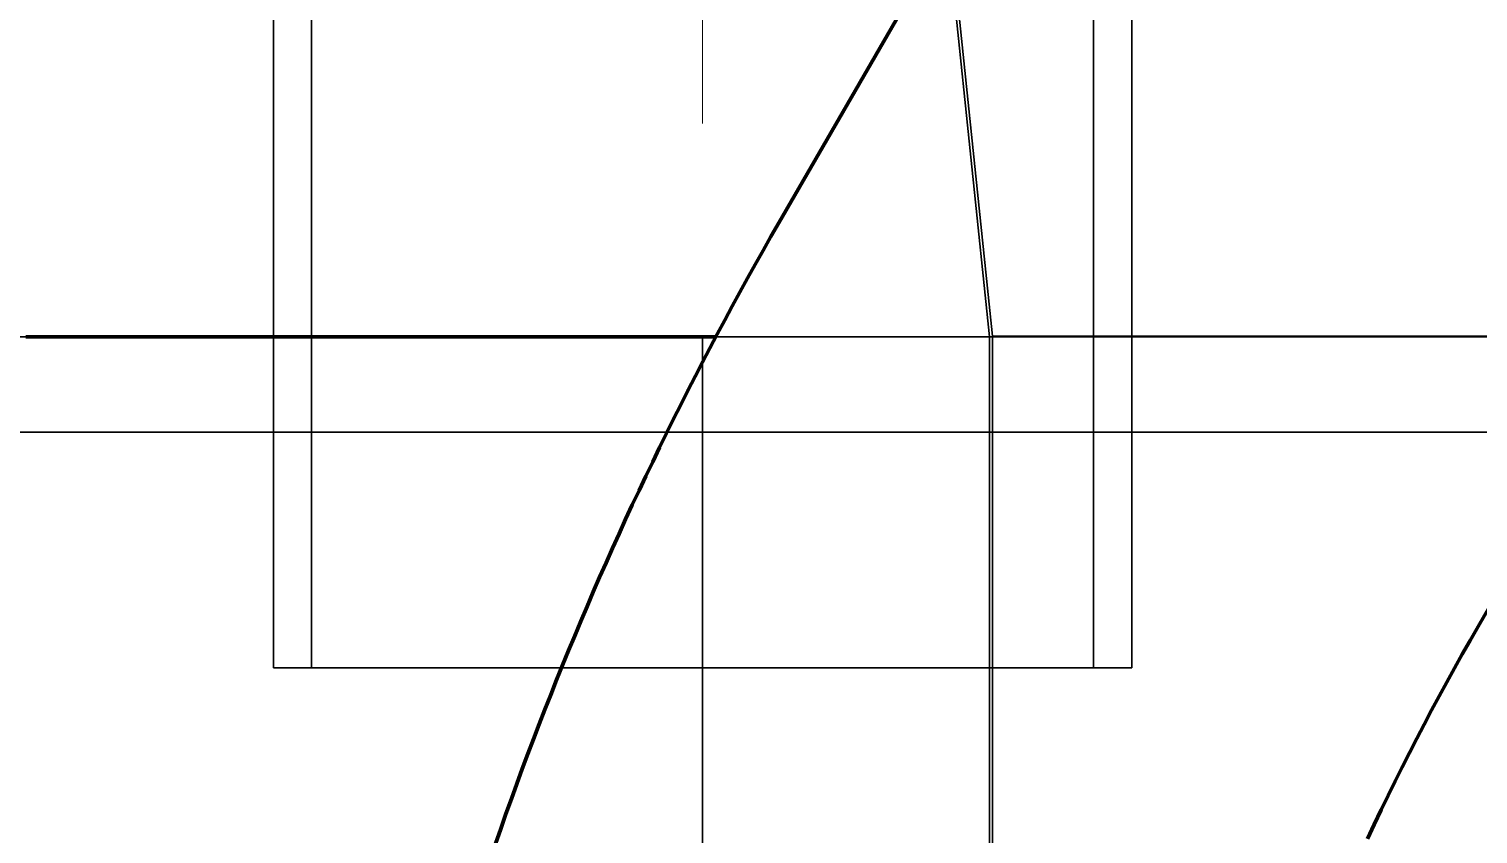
# Model space of a CAD drawing. Header units: millimetres. Extents: x 0 to 2382, y 0 to 420.
# Drawn here: x 292.793 to 297.352, y 330.174 to 332.707 of the extents above; entities that cross this region are included whole.
import ezdxf

# ---------------------------------------------------------------- set-up
doc = ezdxf.new("R2010")
doc.units = ezdxf.units.MM
doc.linetypes.add('IRAM-E-TRAZOS', pattern=[5, 4, -1])
doc.linetypes.add('IRAM-F-TRAZO-PUNTO', pattern=[20, 15, -2, 1, -2])
for name, color, linetype, lineweight in [('01-VISIBLE', 7, 'CONTINUOUS', 70), ('02-OCULTA', 4, 'IRAM-E-TRAZOS', 35), ('03-EJE', 1, 'IRAM-F-TRAZO-PUNTO', 18), ('08-FINA', 5, 'CONTINUOUS', 18)]:
    doc.layers.add(name, color=color, linetype=linetype, lineweight=lineweight)

msp = doc.modelspace()

# ---------------------------------------------------------------- linework, layer by layer
at = {"layer": '01-VISIBLE'}
for p, q in [((295.1524, 332.0971), (297.8126, 336.7047)), ((297.3521, 330.8271), (300.0124, 335.4347))]:
    msp.add_line(p, q, dxfattribs=at)
for points in [[(294.2609, 330.1438), (294.2773, 330.191), (294.2939, 330.2382), (294.3108, 330.2853), (294.3279, 330.3323), (294.3452, 330.3792), (294.3626, 330.4261), (294.3803, 330.4728), (294.3982, 330.5195), (294.4163, 330.5661), (294.4347, 330.6127), (294.4532, 330.6591), (294.4719, 330.7055), (294.4908, 330.7518), (294.51, 330.798), (294.5293, 330.8441), (294.5489, 330.8901), (294.5686, 330.9361), (294.5886, 330.9819), (294.6087, 331.0277), (294.6291, 331.0734), (294.6496, 331.119), (294.6704, 331.1644), (294.6914, 331.2098), (294.7125, 331.2552), (294.7339, 331.3004), (294.7555, 331.3455), (294.7773, 331.3905), (294.7992, 331.4354), (294.8214, 331.4803), (294.8438, 331.525), (294.8663, 331.5696), (294.8891, 331.6141), (294.912, 331.6586), (294.9352, 331.7029), (294.9586, 331.7471), (294.9821, 331.7912), (295.0058, 331.8352), (295.0298, 331.8791), (295.0539, 331.9229), (295.0782, 331.9666), (295.1028, 332.0102), (295.1275, 332.0537), (295.1524, 332.0971)], [(292.7836, 331.7382), (292.8341, 331.7382), (292.8846, 331.7382), (292.935, 331.7382), (292.9855, 331.7382), (293.036, 331.7382), (293.0865, 331.7382), (293.1369, 331.7382), (293.1874, 331.7382), (293.2379, 331.7382), (293.2883, 331.7382), (293.3388, 331.7382), (293.3893, 331.7382), (293.4397, 331.7382), (293.4902, 331.7382), (293.5407, 331.7382), (293.5912, 331.7382), (293.6416, 331.7382), (293.6921, 331.7382), (293.7426, 331.7382), (293.793, 331.7382), (293.8435, 331.7382), (293.894, 331.7382), (293.9444, 331.7382), (293.9949, 331.7382), (294.0454, 331.7382), (294.0959, 331.7382), (294.1463, 331.7382), (294.1968, 331.7382), (294.2473, 331.7382), (294.2977, 331.7382), (294.3482, 331.7382), (294.3987, 331.7382), (294.4491, 331.7382), (294.4996, 331.7382), (294.5501, 331.7382), (294.6006, 331.7382), (294.651, 331.7382), (294.7015, 331.7382), (294.752, 331.7382), (294.8024, 331.7382), (294.8529, 331.7382), (294.9034, 331.7382), (294.9538, 331.7382)], [(297.004, 330.1591), (297.0254, 330.2045), (297.047, 330.2499), (297.069, 330.295), (297.0912, 330.3401), (297.1136, 330.3851), (297.1363, 330.4299), (297.1593, 330.4745), (297.1825, 330.5191), (297.2059, 330.5635), (297.2297, 330.6078), (297.2536, 330.6519), (297.2779, 330.6959), (297.3024, 330.7398), (297.3271, 330.7835), (297.3521, 330.8271)]]:
    msp.add_lwpolyline(points, dxfattribs=at)
at = {"layer": '02-OCULTA'}
for p, q in [((297.8126, 336.7047), (295.1524, 332.0971)), ((293.5625, 330.6969), (293.5625, 334.1969)), ((293.6825, 330.6969), (293.6825, 334.1969)), ((296.1425, 330.6969), (296.1425, 334.1969)), ((296.2625, 330.6969), (296.2625, 334.1969)), ((295.6989, 332.9504), (295.825, 331.7403)), ((295.815, 331.7382), (295.69, 332.9382)), ((294.9125, 331.7382), (294.9125, 327.461)), ((298.413, 331.7382), (295.815, 331.7382)), ((295.815, 329.7382), (295.815, 331.7382)), ((295.825, 331.7403), (295.825, 329.7382)), ((295.825, 331.7403), (298.423, 331.7403))]:
    msp.add_line(p, q, dxfattribs=at)
for points in [[(295.1524, 332.0971), (295.1275, 332.0537), (295.1028, 332.0102), (295.0782, 331.9666), (295.0539, 331.9229), (295.0298, 331.8791), (295.0058, 331.8352), (294.9821, 331.7912), (294.9586, 331.7471), (294.9352, 331.7029), (294.912, 331.6586), (294.8891, 331.6141), (294.8663, 331.5696), (294.8438, 331.525), (294.8214, 331.4803), (294.7992, 331.4354), (294.7773, 331.3905), (294.7555, 331.3455), (294.7339, 331.3004), (294.7125, 331.2552), (294.6914, 331.2098), (294.6704, 331.1644), (294.6496, 331.119), (294.6291, 331.0734), (294.6087, 331.0277), (294.5886, 330.9819), (294.5686, 330.9361), (294.5489, 330.8901), (294.5293, 330.8441), (294.51, 330.798), (294.4908, 330.7518), (294.4719, 330.7055), (294.4532, 330.6591), (294.4347, 330.6127), (294.4163, 330.5661), (294.3982, 330.5195), (294.3803, 330.4728), (294.3626, 330.4261), (294.3452, 330.3792), (294.3279, 330.3323), (294.3108, 330.2853), (294.2939, 330.2382), (294.2773, 330.191), (294.2609, 330.1438)], [(294.9125, 331.7382), (294.8624, 331.7382), (294.8122, 331.7382), (294.7621, 331.7382), (294.7119, 331.7382), (294.6618, 331.7382), (294.6116, 331.7382), (294.5615, 331.7382), (294.5113, 331.7382), (294.4612, 331.7382), (294.411, 331.7382), (294.3609, 331.7382), (294.3107, 331.7382), (294.2606, 331.7382), (294.2104, 331.7382), (294.1603, 331.7382), (294.1101, 331.7382), (294.06, 331.7382), (294.0098, 331.7382), (293.9597, 331.7382), (293.9095, 331.7382), (293.8594, 331.7382), (293.8092, 331.7382), (293.7591, 331.7382), (293.7089, 331.7382), (293.6588, 331.7382), (293.6086, 331.7382), (293.5585, 331.7382), (293.5083, 331.7382), (293.4582, 331.7382), (293.408, 331.7382), (293.3579, 331.7382), (293.3077, 331.7382), (293.2576, 331.7382), (293.2074, 331.7382), (293.1573, 331.7382), (293.1071, 331.7382), (293.057, 331.7382), (293.0068, 331.7382), (292.9567, 331.7382), (292.9065, 331.7382), (292.8564, 331.7382), (292.8062, 331.7382), (292.7561, 331.7382)], [(292.7561, 331.7382), (292.8062, 331.7382), (292.8564, 331.7382), (292.9065, 331.7382), (292.9567, 331.7382), (293.0068, 331.7382), (293.057, 331.7382), (293.1071, 331.7382), (293.1573, 331.7382), (293.2074, 331.7382), (293.2576, 331.7382), (293.3077, 331.7382), (293.3579, 331.7382), (293.408, 331.7382), (293.4582, 331.7382), (293.5083, 331.7382), (293.5585, 331.7382), (293.6086, 331.7382), (293.6588, 331.7382), (293.7089, 331.7382), (293.7591, 331.7382), (293.8092, 331.7382), (293.8594, 331.7382), (293.9095, 331.7382), (293.9597, 331.7382), (294.0098, 331.7382), (294.06, 331.7382), (294.1101, 331.7382), (294.1603, 331.7382), (294.2104, 331.7382), (294.2606, 331.7382), (294.3107, 331.7382), (294.3609, 331.7382), (294.411, 331.7382), (294.4612, 331.7382), (294.5113, 331.7382), (294.5615, 331.7382), (294.6116, 331.7382), (294.6618, 331.7382), (294.7119, 331.7382), (294.7621, 331.7382), (294.8122, 331.7382), (294.8624, 331.7382), (294.9125, 331.7382), (294.9626, 331.7382), (295.0128, 331.7382), (295.0629, 331.7382), (295.1131, 331.7382), (295.1632, 331.7382), (295.2134, 331.7382), (295.2635, 331.7382), (295.3137, 331.7382), (295.3638, 331.7382), (295.414, 331.7382), (295.4641, 331.7382), (295.5143, 331.7382), (295.5644, 331.7382), (295.6146, 331.7382), (295.6647, 331.7382), (295.7149, 331.7382), (295.765, 331.7382), (295.8152, 331.7382), (295.8653, 331.7382), (295.9155, 331.7382), (295.9656, 331.7382), (296.0158, 331.7382), (296.0659, 331.7382), (296.1161, 331.7382), (296.1662, 331.7382), (296.2164, 331.7382), (296.2665, 331.7382), (296.3167, 331.7382), (296.3668, 331.7382), (296.417, 331.7382), (296.4671, 331.7382), (296.5173, 331.7382), (296.5674, 331.7382), (296.6176, 331.7382), (296.6677, 331.7382), (296.7179, 331.7382), (296.768, 331.7382), (296.8182, 331.7382), (296.8683, 331.7382), (296.9185, 331.7382), (296.9686, 331.7382), (297.0188, 331.7382), (297.0689, 331.7382), (297.1191, 331.7382), (297.1692, 331.7382), (297.2194, 331.7382), (297.2695, 331.7382), (297.3197, 331.7382), (297.3698, 331.7382)], [(294.9125, 331.7382), (294.8624, 331.7382), (294.8122, 331.7382), (294.7621, 331.7382), (294.7119, 331.7382), (294.6618, 331.7382), (294.6116, 331.7382), (294.5615, 331.7382), (294.5113, 331.7382), (294.4612, 331.7382), (294.411, 331.7382), (294.3609, 331.7382), (294.3107, 331.7382), (294.2606, 331.7382), (294.2104, 331.7382), (294.1603, 331.7382), (294.1101, 331.7382), (294.06, 331.7382), (294.0098, 331.7382), (293.9597, 331.7382), (293.9095, 331.7382), (293.8594, 331.7382), (293.8092, 331.7382), (293.7591, 331.7382), (293.7089, 331.7382), (293.6588, 331.7382), (293.6086, 331.7382), (293.5585, 331.7382), (293.5083, 331.7382), (293.4582, 331.7382), (293.408, 331.7382), (293.3579, 331.7382), (293.3077, 331.7382), (293.2576, 331.7382), (293.2074, 331.7382), (293.1573, 331.7382), (293.1071, 331.7382), (293.057, 331.7382), (293.0068, 331.7382), (292.9567, 331.7382), (292.9065, 331.7382), (292.8564, 331.7382), (292.8062, 331.7382), (292.7561, 331.7382)], [(292.7561, 331.7382), (292.8062, 331.7382), (292.8564, 331.7382), (292.9065, 331.7382), (292.9567, 331.7382), (293.0068, 331.7382), (293.057, 331.7382), (293.1071, 331.7382), (293.1573, 331.7382), (293.2074, 331.7382), (293.2576, 331.7382), (293.3077, 331.7382), (293.3579, 331.7382), (293.408, 331.7382), (293.4582, 331.7382), (293.5083, 331.7382), (293.5585, 331.7382), (293.6086, 331.7382), (293.6588, 331.7382), (293.7089, 331.7382), (293.7591, 331.7382), (293.8092, 331.7382), (293.8594, 331.7382), (293.9095, 331.7382), (293.9597, 331.7382), (294.0098, 331.7382), (294.06, 331.7382), (294.1101, 331.7382), (294.1603, 331.7382), (294.2104, 331.7382), (294.2606, 331.7382), (294.3107, 331.7382), (294.3609, 331.7382), (294.411, 331.7382), (294.4612, 331.7382), (294.5113, 331.7382), (294.5615, 331.7382), (294.6116, 331.7382), (294.6618, 331.7382), (294.7119, 331.7382), (294.7621, 331.7382), (294.8122, 331.7382), (294.8624, 331.7382), (294.9125, 331.7382), (294.9626, 331.7382), (295.0128, 331.7382), (295.0629, 331.7382), (295.1131, 331.7382), (295.1632, 331.7382), (295.2134, 331.7382), (295.2635, 331.7382), (295.3137, 331.7382), (295.3638, 331.7382), (295.414, 331.7382), (295.4641, 331.7382), (295.5143, 331.7382), (295.5644, 331.7382), (295.6146, 331.7382), (295.6647, 331.7382), (295.7149, 331.7382), (295.765, 331.7382), (295.8152, 331.7382), (295.8653, 331.7382), (295.9155, 331.7382), (295.9656, 331.7382), (296.0158, 331.7382), (296.0659, 331.7382), (296.1161, 331.7382), (296.1662, 331.7382), (296.2164, 331.7382), (296.2665, 331.7382), (296.3167, 331.7382), (296.3668, 331.7382), (296.417, 331.7382), (296.4671, 331.7382), (296.5173, 331.7382), (296.5674, 331.7382), (296.6176, 331.7382), (296.6677, 331.7382), (296.7179, 331.7382), (296.768, 331.7382), (296.8182, 331.7382), (296.8683, 331.7382), (296.9185, 331.7382), (296.9686, 331.7382), (297.0188, 331.7382), (297.0689, 331.7382), (297.1191, 331.7382), (297.1692, 331.7382), (297.2194, 331.7382), (297.2695, 331.7382), (297.3197, 331.7382), (297.3698, 331.7382)], [(294.9125, 331.7382), (294.8624, 331.7382), (294.8122, 331.7382), (294.7621, 331.7382), (294.7119, 331.7382), (294.6618, 331.7382), (294.6117, 331.7382), (294.5615, 331.7382), (294.5114, 331.7382), (294.4612, 331.7382), (294.4111, 331.7382), (294.361, 331.7382), (294.3108, 331.7382), (294.2607, 331.7382), (294.2106, 331.7382), (294.1604, 331.7382), (294.1103, 331.7382), (294.0601, 331.7382), (294.01, 331.7382), (293.9599, 331.7382), (293.9097, 331.7382), (293.8596, 331.7382), (293.8094, 331.7382), (293.7593, 331.7382), (293.7092, 331.7382), (293.659, 331.7382), (293.6089, 331.7382), (293.5587, 331.7382), (293.5086, 331.7382), (293.4585, 331.7382), (293.4083, 331.7382), (293.3582, 331.7382), (293.3081, 331.7382), (293.2579, 331.7382), (293.2078, 331.7382), (293.1576, 331.7382), (293.1075, 331.7382), (293.0574, 331.7382), (293.0072, 331.7382), (292.9571, 331.7382), (292.9069, 331.7382), (292.8568, 331.7382), (292.8067, 331.7382), (292.7565, 331.7382)], [(292.7565, 331.7382), (292.8067, 331.7382), (292.8568, 331.7382), (292.9069, 331.7382), (292.9571, 331.7382), (293.0072, 331.7382), (293.0574, 331.7382), (293.1075, 331.7382), (293.1576, 331.7382), (293.2078, 331.7382), (293.2579, 331.7382), (293.3081, 331.7382), (293.3582, 331.7382), (293.4083, 331.7382), (293.4585, 331.7382), (293.5086, 331.7382), (293.5587, 331.7382), (293.6089, 331.7382), (293.659, 331.7382), (293.7092, 331.7382), (293.7593, 331.7382), (293.8094, 331.7382), (293.8596, 331.7382), (293.9097, 331.7382), (293.9599, 331.7382), (294.01, 331.7382), (294.0601, 331.7382), (294.1103, 331.7382), (294.1604, 331.7382), (294.2106, 331.7382), (294.2607, 331.7382), (294.3108, 331.7382), (294.361, 331.7382), (294.4111, 331.7382), (294.4612, 331.7382), (294.5114, 331.7382), (294.5615, 331.7382), (294.6117, 331.7382), (294.6618, 331.7382), (294.7119, 331.7382), (294.7621, 331.7382), (294.8122, 331.7382), (294.8624, 331.7382), (294.9125, 331.7382), (294.9626, 331.7382), (295.0128, 331.7382), (295.0629, 331.7382), (295.1131, 331.7382), (295.1632, 331.7382), (295.2133, 331.7382), (295.2635, 331.7382), (295.3136, 331.7382), (295.3637, 331.7382), (295.4139, 331.7382), (295.464, 331.7382), (295.5142, 331.7382), (295.5643, 331.7382), (295.6144, 331.7382), (295.6646, 331.7382), (295.7147, 331.7382), (295.7649, 331.7382), (295.815, 331.7382), (295.8651, 331.7382), (295.9153, 331.7382), (295.9654, 331.7382), (296.0156, 331.7382), (296.0657, 331.7382), (296.1158, 331.7382), (296.166, 331.7382), (296.2161, 331.7382), (296.2662, 331.7382), (296.3164, 331.7382), (296.3665, 331.7382), (296.4167, 331.7382), (296.4668, 331.7382), (296.5169, 331.7382), (296.5671, 331.7382), (296.6172, 331.7382), (296.6674, 331.7382), (296.7175, 331.7382), (296.7676, 331.7382), (296.8178, 331.7382), (296.8679, 331.7382), (296.9181, 331.7382), (296.9682, 331.7382), (297.0183, 331.7382), (297.0685, 331.7382), (297.1186, 331.7382), (297.1687, 331.7382), (297.2189, 331.7382), (297.269, 331.7382), (297.3192, 331.7382), (297.3693, 331.7382)], [(294.9125, 331.7382), (294.8625, 331.7382), (294.8125, 331.7382), (294.7625, 331.7382), (294.7125, 331.7382), (294.6625, 331.7382), (294.6125, 331.7382), (294.5625, 331.7382), (294.5125, 331.7382), (294.4625, 331.7382), (294.4125, 331.7382), (294.3625, 331.7382), (294.3125, 331.7382), (294.2625, 331.7382), (294.2125, 331.7382), (294.1625, 331.7382), (294.1125, 331.7382), (294.0625, 331.7382), (294.0125, 331.7382), (293.9625, 331.7382), (293.9125, 331.7382), (293.8625, 331.7382), (293.8125, 331.7382), (293.7625, 331.7382), (293.7125, 331.7382), (293.6625, 331.7382), (293.6125, 331.7382), (293.5625, 331.7382), (293.5125, 331.7382), (293.4625, 331.7382), (293.4125, 331.7382), (293.3625, 331.7382), (293.3125, 331.7382), (293.2625, 331.7382), (293.2125, 331.7382), (293.1625, 331.7382), (293.1125, 331.7382), (293.0625, 331.7382), (293.0125, 331.7382), (292.9625, 331.7382), (292.9125, 331.7382), (292.8625, 331.7382), (292.8125, 331.7382), (292.7625, 331.7382)], [(294.9125, 331.7382), (294.8625, 331.7382), (294.8125, 331.7382), (294.7625, 331.7382), (294.7125, 331.7382), (294.6625, 331.7382), (294.6125, 331.7382), (294.5625, 331.7382), (294.5125, 331.7382), (294.4625, 331.7382), (294.4125, 331.7382), (294.3625, 331.7382), (294.3125, 331.7382), (294.2625, 331.7382), (294.2125, 331.7382), (294.1625, 331.7382), (294.1125, 331.7382), (294.0625, 331.7382), (294.0125, 331.7382), (293.9625, 331.7382), (293.9125, 331.7382), (293.8625, 331.7382), (293.8125, 331.7382), (293.7625, 331.7382), (293.7125, 331.7382), (293.6625, 331.7382), (293.6125, 331.7382), (293.5625, 331.7382), (293.5125, 331.7382), (293.4625, 331.7382), (293.4125, 331.7382), (293.3625, 331.7382), (293.3125, 331.7382), (293.2625, 331.7382), (293.2125, 331.7382), (293.1625, 331.7382), (293.1125, 331.7382), (293.0625, 331.7382), (293.0125, 331.7382), (292.9625, 331.7382), (292.9125, 331.7382), (292.8625, 331.7382), (292.8125, 331.7382), (292.7625, 331.7382)], [(292.7625, 331.7382), (292.8125, 331.7382), (292.8625, 331.7382), (292.9125, 331.7382), (292.9625, 331.7382), (293.0125, 331.7382), (293.0625, 331.7382), (293.1125, 331.7382), (293.1625, 331.7382), (293.2125, 331.7382), (293.2625, 331.7382), (293.3125, 331.7382), (293.3625, 331.7382), (293.4125, 331.7382), (293.4625, 331.7382), (293.5125, 331.7382), (293.5625, 331.7382), (293.6125, 331.7382), (293.6625, 331.7382), (293.7125, 331.7382), (293.7625, 331.7382), (293.8125, 331.7382), (293.8625, 331.7382), (293.9125, 331.7382), (293.9625, 331.7382), (294.0125, 331.7382), (294.0625, 331.7382), (294.1125, 331.7382), (294.1625, 331.7382), (294.2125, 331.7382), (294.2625, 331.7382), (294.3125, 331.7382), (294.3625, 331.7382), (294.4125, 331.7382), (294.4625, 331.7382), (294.5125, 331.7382), (294.5625, 331.7382), (294.6125, 331.7382), (294.6625, 331.7382), (294.7125, 331.7382), (294.7625, 331.7382), (294.8125, 331.7382), (294.8625, 331.7382), (294.9125, 331.7382), (294.9625, 331.7382), (295.0125, 331.7382), (295.0625, 331.7382), (295.1125, 331.7382), (295.1625, 331.7382), (295.2125, 331.7382), (295.2625, 331.7382), (295.3125, 331.7382), (295.3625, 331.7382), (295.4125, 331.7382), (295.4625, 331.7382), (295.5125, 331.7382), (295.5625, 331.7382), (295.6125, 331.7382), (295.6625, 331.7382), (295.7125, 331.7382), (295.7625, 331.7382), (295.8125, 331.7382), (295.8625, 331.7382), (295.9125, 331.7382), (295.9625, 331.7382), (296.0125, 331.7382), (296.0625, 331.7382), (296.1125, 331.7382), (296.1625, 331.7382), (296.2125, 331.7382), (296.2625, 331.7382), (296.3125, 331.7382), (296.3625, 331.7382), (296.4125, 331.7382), (296.4625, 331.7382), (296.5125, 331.7382), (296.5625, 331.7382), (296.6125, 331.7382), (296.6625, 331.7382), (296.7125, 331.7382), (296.7625, 331.7382), (296.8125, 331.7382), (296.8625, 331.7382), (296.9125, 331.7382), (296.9625, 331.7382), (297.0125, 331.7382), (297.0625, 331.7382), (297.1125, 331.7382), (297.1625, 331.7382), (297.2125, 331.7382), (297.2625, 331.7382), (297.3125, 331.7382), (297.3625, 331.7382)], [(294.9125, 331.7382), (294.8625, 331.7382), (294.8125, 331.7382), (294.7625, 331.7382), (294.7125, 331.7382), (294.6625, 331.7382), (294.6125, 331.7382), (294.5625, 331.7382), (294.5125, 331.7382), (294.4625, 331.7382), (294.4125, 331.7382), (294.3625, 331.7382), (294.3125, 331.7382), (294.2625, 331.7382), (294.2125, 331.7382), (294.1625, 331.7382), (294.1125, 331.7382), (294.0625, 331.7382), (294.0125, 331.7382), (293.9625, 331.7382), (293.9125, 331.7382), (293.8625, 331.7382), (293.8125, 331.7382), (293.7625, 331.7382), (293.7125, 331.7382), (293.6625, 331.7382), (293.6125, 331.7382), (293.5625, 331.7382), (293.5125, 331.7382), (293.4625, 331.7382), (293.4125, 331.7382), (293.3625, 331.7382), (293.3125, 331.7382), (293.2625, 331.7382), (293.2125, 331.7382), (293.1625, 331.7382), (293.1125, 331.7382), (293.0625, 331.7382), (293.0125, 331.7382), (292.9625, 331.7382), (292.9125, 331.7382), (292.8625, 331.7382), (292.8125, 331.7382), (292.7625, 331.7382)], [(292.7625, 331.7382), (292.8125, 331.7382), (292.8625, 331.7382), (292.9125, 331.7382), (292.9625, 331.7382), (293.0125, 331.7382), (293.0625, 331.7382), (293.1125, 331.7382), (293.1625, 331.7382), (293.2125, 331.7382), (293.2625, 331.7382), (293.3125, 331.7382), (293.3625, 331.7382), (293.4125, 331.7382), (293.4625, 331.7382), (293.5125, 331.7382), (293.5625, 331.7382), (293.6125, 331.7382), (293.6625, 331.7382), (293.7125, 331.7382), (293.7625, 331.7382), (293.8125, 331.7382), (293.8625, 331.7382), (293.9125, 331.7382), (293.9625, 331.7382), (294.0125, 331.7382), (294.0625, 331.7382), (294.1125, 331.7382), (294.1625, 331.7382), (294.2125, 331.7382), (294.2625, 331.7382), (294.3125, 331.7382), (294.3625, 331.7382), (294.4125, 331.7382), (294.4625, 331.7382), (294.5125, 331.7382), (294.5625, 331.7382), (294.6125, 331.7382), (294.6625, 331.7382), (294.7125, 331.7382), (294.7625, 331.7382), (294.8125, 331.7382), (294.8625, 331.7382), (294.9125, 331.7382), (294.9625, 331.7382), (295.0125, 331.7382), (295.0625, 331.7382), (295.1125, 331.7382), (295.1625, 331.7382), (295.2125, 331.7382), (295.2625, 331.7382), (295.3125, 331.7382), (295.3625, 331.7382), (295.4125, 331.7382), (295.4625, 331.7382), (295.5125, 331.7382), (295.5625, 331.7382), (295.6125, 331.7382), (295.6625, 331.7382), (295.7125, 331.7382), (295.7625, 331.7382), (295.8125, 331.7382), (295.8625, 331.7382), (295.9125, 331.7382), (295.9625, 331.7382), (296.0125, 331.7382), (296.0625, 331.7382), (296.1125, 331.7382), (296.1625, 331.7382), (296.2125, 331.7382), (296.2625, 331.7382), (296.3125, 331.7382), (296.3625, 331.7382), (296.4125, 331.7382), (296.4625, 331.7382), (296.5125, 331.7382), (296.5625, 331.7382), (296.6125, 331.7382), (296.6625, 331.7382), (296.7125, 331.7382), (296.7625, 331.7382), (296.8125, 331.7382), (296.8625, 331.7382), (296.9125, 331.7382), (296.9625, 331.7382), (297.0125, 331.7382), (297.0625, 331.7382), (297.1125, 331.7382), (297.1625, 331.7382), (297.2125, 331.7382), (297.2625, 331.7382), (297.3125, 331.7382), (297.3625, 331.7382)], [(294.9125, 331.7382), (294.8625, 331.7382), (294.8125, 331.7382), (294.7625, 331.7382), (294.7125, 331.7382), (294.6625, 331.7382), (294.6125, 331.7382), (294.5625, 331.7382), (294.5125, 331.7382), (294.4625, 331.7382), (294.4125, 331.7382), (294.3625, 331.7382), (294.3125, 331.7382), (294.2625, 331.7382), (294.2125, 331.7382), (294.1625, 331.7382), (294.1125, 331.7382), (294.0625, 331.7382), (294.0125, 331.7382), (293.9625, 331.7382), (293.9125, 331.7382), (293.8625, 331.7382), (293.8125, 331.7382), (293.7625, 331.7382), (293.7125, 331.7382), (293.6625, 331.7382), (293.6125, 331.7382), (293.5625, 331.7382), (293.5125, 331.7382), (293.4625, 331.7382), (293.4125, 331.7382), (293.3625, 331.7382), (293.3125, 331.7382), (293.2625, 331.7382), (293.2125, 331.7382), (293.1625, 331.7382), (293.1125, 331.7382), (293.0625, 331.7382), (293.0125, 331.7382), (292.9625, 331.7382), (292.9125, 331.7382), (292.8625, 331.7382), (292.8125, 331.7382), (292.7625, 331.7382)], [(292.7625, 331.7382), (292.8125, 331.7382), (292.8625, 331.7382), (292.9125, 331.7382), (292.9625, 331.7382), (293.0125, 331.7382), (293.0625, 331.7382), (293.1125, 331.7382), (293.1625, 331.7382), (293.2125, 331.7382), (293.2625, 331.7382), (293.3125, 331.7382), (293.3625, 331.7382), (293.4125, 331.7382), (293.4625, 331.7382), (293.5125, 331.7382), (293.5625, 331.7382), (293.6125, 331.7382), (293.6625, 331.7382), (293.7125, 331.7382), (293.7625, 331.7382), (293.8125, 331.7382), (293.8625, 331.7382), (293.9125, 331.7382), (293.9625, 331.7382), (294.0125, 331.7382), (294.0625, 331.7382), (294.1125, 331.7382), (294.1625, 331.7382), (294.2125, 331.7382), (294.2625, 331.7382), (294.3125, 331.7382), (294.3625, 331.7382), (294.4125, 331.7382), (294.4625, 331.7382), (294.5125, 331.7382), (294.5625, 331.7382), (294.6125, 331.7382), (294.6625, 331.7382), (294.7125, 331.7382), (294.7625, 331.7382), (294.8125, 331.7382), (294.8625, 331.7382), (294.9125, 331.7382), (294.9625, 331.7382), (295.0125, 331.7382), (295.0625, 331.7382), (295.1125, 331.7382), (295.1625, 331.7382), (295.2125, 331.7382), (295.2625, 331.7382), (295.3125, 331.7382), (295.3625, 331.7382), (295.4125, 331.7382), (295.4625, 331.7382), (295.5125, 331.7382), (295.5625, 331.7382), (295.6125, 331.7382), (295.6625, 331.7382), (295.7125, 331.7382), (295.7625, 331.7382), (295.8125, 331.7382), (295.8625, 331.7382), (295.9125, 331.7382), (295.9625, 331.7382), (296.0125, 331.7382), (296.0625, 331.7382), (296.1125, 331.7382), (296.1625, 331.7382), (296.2125, 331.7382), (296.2625, 331.7382), (296.3125, 331.7382), (296.3625, 331.7382), (296.4125, 331.7382), (296.4625, 331.7382), (296.5125, 331.7382), (296.5625, 331.7382), (296.6125, 331.7382), (296.6625, 331.7382), (296.7125, 331.7382), (296.7625, 331.7382), (296.8125, 331.7382), (296.8625, 331.7382), (296.9125, 331.7382), (296.9625, 331.7382), (297.0125, 331.7382), (297.0625, 331.7382), (297.1125, 331.7382), (297.1625, 331.7382), (297.2125, 331.7382), (297.2625, 331.7382), (297.3125, 331.7382), (297.3625, 331.7382)], [(294.9125, 331.7382), (294.8625, 331.7382), (294.8125, 331.7382), (294.7625, 331.7382), (294.7125, 331.7382), (294.6625, 331.7382), (294.6125, 331.7382), (294.5625, 331.7382), (294.5125, 331.7382), (294.4625, 331.7382), (294.4125, 331.7382), (294.3625, 331.7382), (294.3125, 331.7382), (294.2625, 331.7382), (294.2125, 331.7382), (294.1625, 331.7382), (294.1125, 331.7382), (294.0625, 331.7382), (294.0125, 331.7382), (293.9625, 331.7382), (293.9125, 331.7382), (293.8625, 331.7382), (293.8125, 331.7382), (293.7625, 331.7382), (293.7125, 331.7382), (293.6625, 331.7382), (293.6125, 331.7382), (293.5625, 331.7382), (293.5125, 331.7382), (293.4625, 331.7382), (293.4125, 331.7382), (293.3625, 331.7382), (293.3125, 331.7382), (293.2625, 331.7382), (293.2125, 331.7382), (293.1625, 331.7382), (293.1125, 331.7382), (293.0625, 331.7382), (293.0125, 331.7382), (292.9625, 331.7382), (292.9125, 331.7382), (292.8625, 331.7382), (292.8125, 331.7382), (292.7625, 331.7382)], [(292.7625, 331.7382), (292.8125, 331.7382), (292.8625, 331.7382), (292.9125, 331.7382), (292.9625, 331.7382), (293.0125, 331.7382), (293.0625, 331.7382), (293.1125, 331.7382), (293.1625, 331.7382), (293.2125, 331.7382), (293.2625, 331.7382), (293.3125, 331.7382), (293.3625, 331.7382), (293.4125, 331.7382), (293.4625, 331.7382), (293.5125, 331.7382), (293.5625, 331.7382), (293.6125, 331.7382), (293.6625, 331.7382), (293.7125, 331.7382), (293.7625, 331.7382), (293.8125, 331.7382), (293.8625, 331.7382), (293.9125, 331.7382), (293.9625, 331.7382), (294.0125, 331.7382), (294.0625, 331.7382), (294.1125, 331.7382), (294.1625, 331.7382), (294.2125, 331.7382), (294.2625, 331.7382), (294.3125, 331.7382), (294.3625, 331.7382), (294.4125, 331.7382), (294.4625, 331.7382), (294.5125, 331.7382), (294.5625, 331.7382), (294.6125, 331.7382), (294.6625, 331.7382), (294.7125, 331.7382), (294.7625, 331.7382), (294.8125, 331.7382), (294.8625, 331.7382), (294.9125, 331.7382), (294.9625, 331.7382), (295.0125, 331.7382), (295.0625, 331.7382), (295.1125, 331.7382), (295.1625, 331.7382), (295.2125, 331.7382), (295.2625, 331.7382), (295.3125, 331.7382), (295.3625, 331.7382), (295.4125, 331.7382), (295.4625, 331.7382), (295.5125, 331.7382), (295.5625, 331.7382), (295.6125, 331.7382), (295.6625, 331.7382), (295.7125, 331.7382), (295.7625, 331.7382), (295.8125, 331.7382), (295.8625, 331.7382), (295.9125, 331.7382), (295.9625, 331.7382), (296.0125, 331.7382), (296.0625, 331.7382), (296.1125, 331.7382), (296.1625, 331.7382), (296.2125, 331.7382), (296.2625, 331.7382), (296.3125, 331.7382), (296.3625, 331.7382), (296.4125, 331.7382), (296.4625, 331.7382), (296.5125, 331.7382), (296.5625, 331.7382), (296.6125, 331.7382), (296.6625, 331.7382), (296.7125, 331.7382), (296.7625, 331.7382), (296.8125, 331.7382), (296.8625, 331.7382), (296.9125, 331.7382), (296.9625, 331.7382), (297.0125, 331.7382), (297.0625, 331.7382), (297.1125, 331.7382), (297.1625, 331.7382), (297.2125, 331.7382), (297.2625, 331.7382), (297.3125, 331.7382), (297.3625, 331.7382)], [(297.3693, 331.7382), (297.3192, 331.7382), (297.269, 331.7382), (297.2189, 331.7382), (297.1687, 331.7382), (297.1186, 331.7382), (297.0685, 331.7382), (297.0183, 331.7382), (296.9682, 331.7382), (296.9181, 331.7382), (296.8679, 331.7382), (296.8178, 331.7382), (296.7676, 331.7382), (296.7175, 331.7382), (296.6674, 331.7382), (296.6172, 331.7382), (296.5671, 331.7382), (296.5169, 331.7382), (296.4668, 331.7382), (296.4167, 331.7382), (296.3665, 331.7382), (296.3164, 331.7382), (296.2662, 331.7382), (296.2161, 331.7382), (296.166, 331.7382), (296.1158, 331.7382), (296.0657, 331.7382), (296.0156, 331.7382), (295.9654, 331.7382), (295.9153, 331.7382), (295.8651, 331.7382), (295.815, 331.7382), (295.7649, 331.7382), (295.7147, 331.7382), (295.6646, 331.7382), (295.6144, 331.7382), (295.5643, 331.7382), (295.5142, 331.7382), (295.464, 331.7382), (295.4139, 331.7382), (295.3637, 331.7382), (295.3136, 331.7382), (295.2635, 331.7382), (295.2133, 331.7382), (295.1632, 331.7382), (295.1131, 331.7382), (295.0629, 331.7382), (295.0128, 331.7382), (294.9626, 331.7382), (294.9125, 331.7382)], [(297.3907, 331.7382), (297.3401, 331.7382), (297.2895, 331.7382), (297.2389, 331.7382), (297.1884, 331.7382), (297.1378, 331.7382), (297.0872, 331.7382), (297.0366, 331.7382), (296.9861, 331.7382), (296.9355, 331.7382), (296.8849, 331.7382), (296.8343, 331.7382), (296.7838, 331.7382), (296.7332, 331.7382), (296.6826, 331.7382), (296.632, 331.7382), (296.5815, 331.7382), (296.5309, 331.7382), (296.4803, 331.7382), (296.4297, 331.7382), (296.3792, 331.7382), (296.3286, 331.7382), (296.278, 331.7382), (296.2274, 331.7382), (296.1769, 331.7382), (296.1263, 331.7382), (296.0757, 331.7382), (296.0251, 331.7382), (295.9746, 331.7382), (295.924, 331.7382), (295.8734, 331.7382), (295.8228, 331.7382), (295.7723, 331.7382), (295.7217, 331.7382), (295.6711, 331.7382), (295.6205, 331.7382), (295.57, 331.7382), (295.5194, 331.7382), (295.4688, 331.7382), (295.4182, 331.7382), (295.3677, 331.7382), (295.3171, 331.7382), (295.2665, 331.7382), (295.2159, 331.7382), (295.1654, 331.7382), (295.1148, 331.7382), (295.0642, 331.7382), (295.0136, 331.7382), (294.9631, 331.7382), (294.9125, 331.7382)], [(297.3956, 331.7382), (297.3449, 331.7382), (297.2943, 331.7382), (297.2436, 331.7382), (297.1929, 331.7382), (297.1422, 331.7382), (297.0916, 331.7382), (297.0409, 331.7382), (296.9902, 331.7382), (296.9395, 331.7382), (296.8889, 331.7382), (296.8382, 331.7382), (296.7875, 331.7382), (296.7368, 331.7382), (296.6861, 331.7382), (296.6355, 331.7382), (296.5848, 331.7382), (296.5341, 331.7382), (296.4834, 331.7382), (296.4328, 331.7382), (296.3821, 331.7382), (296.3314, 331.7382), (296.2807, 331.7382), (296.2301, 331.7382), (296.1794, 331.7382), (296.1287, 331.7382), (296.078, 331.7382), (296.0274, 331.7382), (295.9767, 331.7382), (295.926, 331.7382), (295.8753, 331.7382), (295.8247, 331.7382), (295.774, 331.7382), (295.7233, 331.7382), (295.6726, 331.7382), (295.622, 331.7382), (295.5713, 331.7382), (295.5206, 331.7382), (295.4699, 331.7382), (295.4193, 331.7382), (295.3686, 331.7382), (295.3179, 331.7382), (295.2672, 331.7382), (295.2166, 331.7382), (295.1659, 331.7382), (295.1152, 331.7382), (295.0645, 331.7382), (295.0139, 331.7382), (294.9632, 331.7382), (294.9125, 331.7382)], [(297.3698, 331.7382), (297.3197, 331.7382), (297.2695, 331.7382), (297.2194, 331.7382), (297.1692, 331.7382), (297.1191, 331.7382), (297.0689, 331.7382), (297.0188, 331.7382), (296.9686, 331.7382), (296.9185, 331.7382), (296.8683, 331.7382), (296.8182, 331.7382), (296.768, 331.7382), (296.7179, 331.7382), (296.6677, 331.7382), (296.6176, 331.7382), (296.5674, 331.7382), (296.5173, 331.7382), (296.4671, 331.7382), (296.417, 331.7382), (296.3668, 331.7382), (296.3167, 331.7382), (296.2665, 331.7382), (296.2164, 331.7382), (296.1662, 331.7382), (296.1161, 331.7382), (296.0659, 331.7382), (296.0158, 331.7382), (295.9656, 331.7382), (295.9155, 331.7382), (295.8653, 331.7382), (295.8152, 331.7382), (295.765, 331.7382), (295.7149, 331.7382), (295.6647, 331.7382), (295.6146, 331.7382), (295.5644, 331.7382), (295.5143, 331.7382), (295.4641, 331.7382), (295.414, 331.7382), (295.3638, 331.7382), (295.3137, 331.7382), (295.2635, 331.7382), (295.2134, 331.7382), (295.1632, 331.7382), (295.1131, 331.7382), (295.0629, 331.7382), (295.0128, 331.7382), (294.9626, 331.7382), (294.9125, 331.7382)], [(297.3924, 331.7382), (297.3418, 331.7382), (297.2912, 331.7382), (297.2405, 331.7382), (297.1899, 331.7382), (297.1393, 331.7382), (297.0887, 331.7382), (297.0381, 331.7382), (296.9875, 331.7382), (296.9369, 331.7382), (296.8863, 331.7382), (296.8357, 331.7382), (296.7851, 331.7382), (296.7345, 331.7382), (296.6838, 331.7382), (296.6332, 331.7382), (296.5826, 331.7382), (296.532, 331.7382), (296.4814, 331.7382), (296.4308, 331.7382), (296.3802, 331.7382), (296.3296, 331.7382), (296.279, 331.7382), (296.2284, 331.7382), (296.1777, 331.7382), (296.1271, 331.7382), (296.0765, 331.7382), (296.0259, 331.7382), (295.9753, 331.7382), (295.9247, 331.7382), (295.8741, 331.7382), (295.8235, 331.7382), (295.7729, 331.7382), (295.7223, 331.7382), (295.6716, 331.7382), (295.621, 331.7382), (295.5704, 331.7382), (295.5198, 331.7382), (295.4692, 331.7382), (295.4186, 331.7382), (295.368, 331.7382), (295.3174, 331.7382), (295.2668, 331.7382), (295.2162, 331.7382), (295.1655, 331.7382), (295.1149, 331.7382), (295.0643, 331.7382), (295.0137, 331.7382), (294.9631, 331.7382), (294.9125, 331.7382)], [(297.3698, 331.7382), (297.3197, 331.7382), (297.2695, 331.7382), (297.2194, 331.7382), (297.1692, 331.7382), (297.1191, 331.7382), (297.0689, 331.7382), (297.0188, 331.7382), (296.9686, 331.7382), (296.9185, 331.7382), (296.8683, 331.7382), (296.8182, 331.7382), (296.768, 331.7382), (296.7179, 331.7382), (296.6677, 331.7382), (296.6176, 331.7382), (296.5674, 331.7382), (296.5173, 331.7382), (296.4671, 331.7382), (296.417, 331.7382), (296.3668, 331.7382), (296.3167, 331.7382), (296.2665, 331.7382), (296.2164, 331.7382), (296.1662, 331.7382), (296.1161, 331.7382), (296.0659, 331.7382), (296.0158, 331.7382), (295.9656, 331.7382), (295.9155, 331.7382), (295.8653, 331.7382), (295.8152, 331.7382), (295.765, 331.7382), (295.7149, 331.7382), (295.6647, 331.7382), (295.6146, 331.7382), (295.5644, 331.7382), (295.5143, 331.7382), (295.4641, 331.7382), (295.414, 331.7382), (295.3638, 331.7382), (295.3137, 331.7382), (295.2635, 331.7382), (295.2134, 331.7382), (295.1632, 331.7382), (295.1131, 331.7382), (295.0629, 331.7382), (295.0128, 331.7382), (294.9626, 331.7382), (294.9125, 331.7382)], [(297.3943, 331.7382), (297.3437, 331.7382), (297.293, 331.7382), (297.2424, 331.7382), (297.1917, 331.7382), (297.1411, 331.7382), (297.0904, 331.7382), (297.0398, 331.7382), (296.9891, 331.7382), (296.9385, 331.7382), (296.8878, 331.7382), (296.8372, 331.7382), (296.7865, 331.7382), (296.7359, 331.7382), (296.6852, 331.7382), (296.6346, 331.7382), (296.5839, 331.7382), (296.5333, 331.7382), (296.4826, 331.7382), (296.432, 331.7382), (296.3813, 331.7382), (296.3307, 331.7382), (296.28, 331.7382), (296.2294, 331.7382), (296.1787, 331.7382), (296.1281, 331.7382), (296.0774, 331.7382), (296.0268, 331.7382), (295.9761, 331.7382), (295.9255, 331.7382), (295.8748, 331.7382), (295.8242, 331.7382), (295.7735, 331.7382), (295.7229, 331.7382), (295.6722, 331.7382), (295.6216, 331.7382), (295.5709, 331.7382), (295.5203, 331.7382), (295.4696, 331.7382), (295.419, 331.7382), (295.3683, 331.7382), (295.3177, 331.7382), (295.267, 331.7382), (295.2164, 331.7382), (295.1657, 331.7382), (295.1151, 331.7382), (295.0644, 331.7382), (295.0138, 331.7382), (294.9631, 331.7382), (294.9125, 331.7382)], [(297.397, 331.7382), (297.3463, 331.7382), (297.2956, 331.7382), (297.2449, 331.7382), (297.1942, 331.7382), (297.1435, 331.7382), (297.0928, 331.7382), (297.0421, 331.7382), (296.9914, 331.7382), (296.9407, 331.7382), (296.89, 331.7382), (296.8393, 331.7382), (296.7886, 331.7382), (296.7379, 331.7382), (296.6871, 331.7382), (296.6364, 331.7382), (296.5857, 331.7382), (296.535, 331.7382), (296.4843, 331.7382), (296.4336, 331.7382), (296.3829, 331.7382), (296.3322, 331.7382), (296.2815, 331.7382), (296.2308, 331.7382), (296.1801, 331.7382), (296.1294, 331.7382), (296.0787, 331.7382), (296.028, 331.7382), (295.9773, 331.7382), (295.9266, 331.7382), (295.8759, 331.7382), (295.8252, 331.7382), (295.7745, 331.7382), (295.7238, 331.7382), (295.6731, 331.7382), (295.6224, 331.7382), (295.5717, 331.7382), (295.521, 331.7382), (295.4702, 331.7382), (295.4195, 331.7382), (295.3688, 331.7382), (295.3181, 331.7382), (295.2674, 331.7382), (295.2167, 331.7382), (295.166, 331.7382), (295.1153, 331.7382), (295.0646, 331.7382), (295.0139, 331.7382), (294.9632, 331.7382), (294.9125, 331.7382)], [(294.9538, 331.7382), (295.0043, 331.7382), (295.0547, 331.7382), (295.1051, 331.7382), (295.1555, 331.7382), (295.2059, 331.7382), (295.2564, 331.7382), (295.3068, 331.7382), (295.3572, 331.7382), (295.4076, 331.7382), (295.458, 331.7382), (295.5085, 331.7382), (295.5589, 331.7382), (295.6093, 331.7382), (295.6597, 331.7382), (295.7101, 331.7382), (295.7606, 331.7382), (295.811, 331.7382), (295.8614, 331.7382), (295.9118, 331.7382), (295.9622, 331.7382), (296.0126, 331.7382), (296.0631, 331.7382), (296.1135, 331.7382), (296.1639, 331.7382), (296.2143, 331.7382), (296.2647, 331.7382), (296.3152, 331.7382), (296.3656, 331.7382), (296.416, 331.7382), (296.4664, 331.7382), (296.5168, 331.7382), (296.5673, 331.7382), (296.6177, 331.7382), (296.6681, 331.7382), (296.7185, 331.7382), (296.7689, 331.7382), (296.8194, 331.7382), (296.8698, 331.7382), (296.9202, 331.7382), (296.9706, 331.7382), (297.021, 331.7382), (297.0715, 331.7382), (297.1219, 331.7382), (297.1723, 331.7382), (297.2227, 331.7382), (297.2731, 331.7382), (297.3236, 331.7382), (297.374, 331.7382)], [(294.9125, 331.4382), (294.8625, 331.4382), (294.8125, 331.4382), (294.7625, 331.4382), (294.7125, 331.4382), (294.6625, 331.4382), (294.6125, 331.4382), (294.5625, 331.4382), (294.5125, 331.4382), (294.4625, 331.4382), (294.4125, 331.4382), (294.3625, 331.4382), (294.3125, 331.4382), (294.2625, 331.4382), (294.2125, 331.4382), (294.1625, 331.4382), (294.1125, 331.4382), (294.0625, 331.4382), (294.0125, 331.4382), (293.9625, 331.4382), (293.9125, 331.4382), (293.8625, 331.4382), (293.8125, 331.4382), (293.7625, 331.4382), (293.7125, 331.4382), (293.6625, 331.4382), (293.6125, 331.4382), (293.5625, 331.4382), (293.5125, 331.4382), (293.4625, 331.4382), (293.4125, 331.4382), (293.3625, 331.4382), (293.3125, 331.4382), (293.2625, 331.4382), (293.2125, 331.4382), (293.1625, 331.4382), (293.1125, 331.4382), (293.0625, 331.4382), (293.0125, 331.4382), (292.9625, 331.4382), (292.9125, 331.4382), (292.8625, 331.4382), (292.8125, 331.4382), (292.7625, 331.4382)], [(292.7625, 331.4382), (292.8125, 331.4382), (292.8625, 331.4382), (292.9125, 331.4382), (292.9625, 331.4382), (293.0125, 331.4382), (293.0625, 331.4382), (293.1125, 331.4382), (293.1625, 331.4382), (293.2125, 331.4382), (293.2625, 331.4382), (293.3125, 331.4382), (293.3625, 331.4382), (293.4125, 331.4382), (293.4625, 331.4382), (293.5125, 331.4382), (293.5625, 331.4382), (293.6125, 331.4382), (293.6625, 331.4382), (293.7125, 331.4382), (293.7625, 331.4382), (293.8125, 331.4382), (293.8625, 331.4382), (293.9125, 331.4382), (293.9625, 331.4382), (294.0125, 331.4382), (294.0625, 331.4382), (294.1125, 331.4382), (294.1625, 331.4382), (294.2125, 331.4382), (294.2625, 331.4382), (294.3125, 331.4382), (294.3625, 331.4382), (294.4125, 331.4382), (294.4625, 331.4382), (294.5125, 331.4382), (294.5625, 331.4382), (294.6125, 331.4382), (294.6625, 331.4382), (294.7125, 331.4382), (294.7625, 331.4382), (294.8125, 331.4382), (294.8625, 331.4382), (294.9125, 331.4382), (294.9625, 331.4382), (295.0125, 331.4382), (295.0625, 331.4382), (295.1125, 331.4382), (295.1625, 331.4382), (295.2125, 331.4382), (295.2625, 331.4382), (295.3125, 331.4382), (295.3625, 331.4382), (295.4125, 331.4382), (295.4625, 331.4382), (295.5125, 331.4382), (295.5625, 331.4382), (295.6125, 331.4382), (295.6625, 331.4382), (295.7125, 331.4382), (295.7625, 331.4382), (295.8125, 331.4382), (295.8625, 331.4382), (295.9125, 331.4382), (295.9625, 331.4382), (296.0125, 331.4382), (296.0625, 331.4382), (296.1125, 331.4382), (296.1625, 331.4382), (296.2125, 331.4382), (296.2625, 331.4382), (296.3125, 331.4382), (296.3625, 331.4382), (296.4125, 331.4382), (296.4625, 331.4382), (296.5125, 331.4382), (296.5625, 331.4382), (296.6125, 331.4382), (296.6625, 331.4382), (296.7125, 331.4382), (296.7625, 331.4382), (296.8125, 331.4382), (296.8625, 331.4382), (296.9125, 331.4382), (296.9625, 331.4382), (297.0125, 331.4382), (297.0625, 331.4382), (297.1125, 331.4382), (297.1625, 331.4382), (297.2125, 331.4382), (297.2625, 331.4382), (297.3125, 331.4382), (297.3625, 331.4382)], [(294.9125, 331.4382), (294.8625, 331.4382), (294.8125, 331.4382), (294.7625, 331.4382), (294.7125, 331.4382), (294.6625, 331.4382), (294.6125, 331.4382), (294.5625, 331.4382), (294.5125, 331.4382), (294.4625, 331.4382), (294.4125, 331.4382), (294.3625, 331.4382), (294.3125, 331.4382), (294.2625, 331.4382), (294.2125, 331.4382), (294.1625, 331.4382), (294.1125, 331.4382), (294.0625, 331.4382), (294.0125, 331.4382), (293.9625, 331.4382), (293.9125, 331.4382), (293.8625, 331.4382), (293.8125, 331.4382), (293.7625, 331.4382), (293.7125, 331.4382), (293.6625, 331.4382), (293.6125, 331.4382), (293.5625, 331.4382), (293.5125, 331.4382), (293.4625, 331.4382), (293.4125, 331.4382), (293.3625, 331.4382), (293.3125, 331.4382), (293.2625, 331.4382), (293.2125, 331.4382), (293.1625, 331.4382), (293.1125, 331.4382), (293.0625, 331.4382), (293.0125, 331.4382), (292.9625, 331.4382), (292.9125, 331.4382), (292.8625, 331.4382), (292.8125, 331.4382), (292.7625, 331.4382)], [(292.7625, 331.4382), (292.8125, 331.4382), (292.8625, 331.4382), (292.9125, 331.4382), (292.9625, 331.4382), (293.0125, 331.4382), (293.0625, 331.4382), (293.1125, 331.4382), (293.1625, 331.4382), (293.2125, 331.4382), (293.2625, 331.4382), (293.3125, 331.4382), (293.3625, 331.4382), (293.4125, 331.4382), (293.4625, 331.4382), (293.5125, 331.4382), (293.5625, 331.4382), (293.6125, 331.4382), (293.6625, 331.4382), (293.7125, 331.4382), (293.7625, 331.4382), (293.8125, 331.4382), (293.8625, 331.4382), (293.9125, 331.4382), (293.9625, 331.4382), (294.0125, 331.4382), (294.0625, 331.4382), (294.1125, 331.4382), (294.1625, 331.4382), (294.2125, 331.4382), (294.2625, 331.4382), (294.3125, 331.4382), (294.3625, 331.4382), (294.4125, 331.4382), (294.4625, 331.4382), (294.5125, 331.4382), (294.5625, 331.4382), (294.6125, 331.4382), (294.6625, 331.4382), (294.7125, 331.4382), (294.7625, 331.4382), (294.8125, 331.4382), (294.8625, 331.4382), (294.9125, 331.4382), (294.9625, 331.4382), (295.0125, 331.4382), (295.0625, 331.4382), (295.1125, 331.4382), (295.1625, 331.4382), (295.2125, 331.4382), (295.2625, 331.4382), (295.3125, 331.4382), (295.3625, 331.4382), (295.4125, 331.4382), (295.4625, 331.4382), (295.5125, 331.4382), (295.5625, 331.4382), (295.6125, 331.4382), (295.6625, 331.4382), (295.7125, 331.4382), (295.7625, 331.4382), (295.8125, 331.4382), (295.8625, 331.4382), (295.9125, 331.4382), (295.9625, 331.4382), (296.0125, 331.4382), (296.0625, 331.4382), (296.1125, 331.4382), (296.1625, 331.4382), (296.2125, 331.4382), (296.2625, 331.4382), (296.3125, 331.4382), (296.3625, 331.4382), (296.4125, 331.4382), (296.4625, 331.4382), (296.5125, 331.4382), (296.5625, 331.4382), (296.6125, 331.4382), (296.6625, 331.4382), (296.7125, 331.4382), (296.7625, 331.4382), (296.8125, 331.4382), (296.8625, 331.4382), (296.9125, 331.4382), (296.9625, 331.4382), (297.0125, 331.4382), (297.0625, 331.4382), (297.1125, 331.4382), (297.1625, 331.4382), (297.2125, 331.4382), (297.2625, 331.4382), (297.3125, 331.4382), (297.3625, 331.4382)], [(297.3943, 331.4382), (297.3437, 331.4382), (297.293, 331.4382), (297.2424, 331.4382), (297.1917, 331.4382), (297.1411, 331.4382), (297.0904, 331.4382), (297.0398, 331.4382), (296.9891, 331.4382), (296.9385, 331.4382), (296.8878, 331.4382), (296.8372, 331.4382), (296.7865, 331.4382), (296.7359, 331.4382), (296.6852, 331.4382), (296.6346, 331.4382), (296.5839, 331.4382), (296.5333, 331.4382), (296.4826, 331.4382), (296.432, 331.4382), (296.3813, 331.4382), (296.3307, 331.4382), (296.28, 331.4382), (296.2294, 331.4382), (296.1787, 331.4382), (296.1281, 331.4382), (296.0774, 331.4382), (296.0268, 331.4382), (295.9761, 331.4382), (295.9255, 331.4382), (295.8748, 331.4382), (295.8242, 331.4382), (295.7735, 331.4382), (295.7229, 331.4382), (295.6722, 331.4382), (295.6216, 331.4382), (295.5709, 331.4382), (295.5203, 331.4382), (295.4696, 331.4382), (295.419, 331.4382), (295.3683, 331.4382), (295.3177, 331.4382), (295.267, 331.4382), (295.2164, 331.4382), (295.1657, 331.4382), (295.1151, 331.4382), (295.0644, 331.4382), (295.0138, 331.4382), (294.9631, 331.4382), (294.9125, 331.4382)], [(297.397, 331.4382), (297.3463, 331.4382), (297.2956, 331.4382), (297.2449, 331.4382), (297.1942, 331.4382), (297.1435, 331.4382), (297.0928, 331.4382), (297.0421, 331.4382), (296.9914, 331.4382), (296.9407, 331.4382), (296.89, 331.4382), (296.8393, 331.4382), (296.7886, 331.4382), (296.7379, 331.4382), (296.6871, 331.4382), (296.6364, 331.4382), (296.5857, 331.4382), (296.535, 331.4382), (296.4843, 331.4382), (296.4336, 331.4382), (296.3829, 331.4382), (296.3322, 331.4382), (296.2815, 331.4382), (296.2308, 331.4382), (296.1801, 331.4382), (296.1294, 331.4382), (296.0787, 331.4382), (296.028, 331.4382), (295.9773, 331.4382), (295.9266, 331.4382), (295.8759, 331.4382), (295.8252, 331.4382), (295.7745, 331.4382), (295.7238, 331.4382), (295.6731, 331.4382), (295.6224, 331.4382), (295.5717, 331.4382), (295.521, 331.4382), (295.4702, 331.4382), (295.4195, 331.4382), (295.3688, 331.4382), (295.3181, 331.4382), (295.2674, 331.4382), (295.2167, 331.4382), (295.166, 331.4382), (295.1153, 331.4382), (295.0646, 331.4382), (295.0139, 331.4382), (294.9632, 331.4382), (294.9125, 331.4382)], [(297.3521, 330.8271), (297.3271, 330.7835), (297.3024, 330.7398), (297.2779, 330.6959), (297.2536, 330.6519), (297.2297, 330.6078), (297.2059, 330.5635), (297.1825, 330.5191), (297.1593, 330.4745), (297.1363, 330.4299), (297.1136, 330.3851), (297.0912, 330.3401), (297.069, 330.295), (297.047, 330.2499), (297.0254, 330.2045), (297.004, 330.1591)], [(294.9125, 330.6969), (294.8625, 330.6969), (294.8125, 330.6969), (294.7625, 330.6969), (294.7125, 330.6969), (294.6625, 330.6969), (294.6125, 330.6969), (294.5625, 330.6969), (294.5125, 330.6969), (294.4625, 330.6969), (294.4125, 330.6969), (294.3625, 330.6969), (294.3125, 330.6969), (294.2625, 330.6969), (294.2125, 330.6969), (294.1625, 330.6969), (294.1125, 330.6969), (294.0625, 330.6969), (294.0125, 330.6969), (293.9625, 330.6969), (293.9125, 330.6969), (293.8625, 330.6969), (293.8125, 330.6969), (293.7625, 330.6969), (293.7125, 330.6969), (293.6625, 330.6969), (293.6125, 330.6969), (293.5625, 330.6969)], [(293.5625, 330.6969), (293.6125, 330.6969), (293.6625, 330.6969), (293.7125, 330.6969), (293.7625, 330.6969), (293.8125, 330.6969), (293.8625, 330.6969), (293.9125, 330.6969), (293.9625, 330.6969), (294.0125, 330.6969), (294.0625, 330.6969), (294.1125, 330.6969), (294.1625, 330.6969), (294.2125, 330.6969), (294.2625, 330.6969), (294.3125, 330.6969), (294.3625, 330.6969), (294.4125, 330.6969), (294.4625, 330.6969), (294.5125, 330.6969), (294.5625, 330.6969), (294.6125, 330.6969), (294.6625, 330.6969), (294.7125, 330.6969), (294.7625, 330.6969), (294.8125, 330.6969), (294.8625, 330.6969), (294.9125, 330.6969), (294.9625, 330.6969), (295.0125, 330.6969), (295.0625, 330.6969), (295.1125, 330.6969), (295.1625, 330.6969), (295.2125, 330.6969), (295.2625, 330.6969), (295.3125, 330.6969), (295.3625, 330.6969), (295.4125, 330.6969), (295.4625, 330.6969), (295.5125, 330.6969), (295.5625, 330.6969), (295.6125, 330.6969), (295.6625, 330.6969), (295.7125, 330.6969), (295.7625, 330.6969), (295.8125, 330.6969), (295.8625, 330.6969), (295.9125, 330.6969), (295.9625, 330.6969), (296.0125, 330.6969), (296.0625, 330.6969), (296.1125, 330.6969), (296.1625, 330.6969), (296.2125, 330.6969), (296.2625, 330.6969)], [(294.9125, 330.6969), (294.8612, 330.6969), (294.81, 330.6969), (294.7587, 330.6969), (294.7075, 330.6969), (294.6562, 330.6969), (294.605, 330.6969), (294.5537, 330.6969), (294.5025, 330.6969), (294.4512, 330.6969), (294.4, 330.6969), (294.3487, 330.6969), (294.2975, 330.6969), (294.2462, 330.6969), (294.195, 330.6969), (294.1437, 330.6969), (294.0925, 330.6969), (294.0412, 330.6969), (293.99, 330.6969), (293.9387, 330.6969), (293.8875, 330.6969), (293.8362, 330.6969), (293.785, 330.6969), (293.7337, 330.6969), (293.6825, 330.6969)], [(293.6825, 330.6969), (293.7327, 330.6969), (293.7829, 330.6969), (293.8331, 330.6969), (293.8833, 330.6969), (293.9335, 330.6969), (293.9837, 330.6969), (294.0339, 330.6969), (294.0841, 330.6969), (294.1343, 330.6969), (294.1845, 330.6969), (294.2347, 330.6969), (294.2849, 330.6969), (294.3352, 330.6969), (294.3854, 330.6969), (294.4356, 330.6969), (294.4858, 330.6969), (294.536, 330.6969), (294.5862, 330.6969), (294.6364, 330.6969), (294.6866, 330.6969), (294.7368, 330.6969), (294.787, 330.6969), (294.8372, 330.6969), (294.8874, 330.6969), (294.9376, 330.6969), (294.9878, 330.6969), (295.038, 330.6969), (295.0882, 330.6969), (295.1384, 330.6969), (295.1886, 330.6969), (295.2388, 330.6969), (295.289, 330.6969), (295.3392, 330.6969), (295.3894, 330.6969), (295.4396, 330.6969), (295.4898, 330.6969), (295.5401, 330.6969), (295.5903, 330.6969), (295.6405, 330.6969), (295.6907, 330.6969), (295.7409, 330.6969), (295.7911, 330.6969), (295.8413, 330.6969), (295.8915, 330.6969), (295.9417, 330.6969), (295.9919, 330.6969), (296.0421, 330.6969), (296.0923, 330.6969), (296.1425, 330.6969)], [(296.2625, 330.6969), (296.2106, 330.6969), (296.1587, 330.6969), (296.1067, 330.6969), (296.0548, 330.6969), (296.0029, 330.6969), (295.951, 330.6969), (295.899, 330.6969), (295.8471, 330.6969), (295.7952, 330.6969), (295.7433, 330.6969), (295.6913, 330.6969), (295.6394, 330.6969), (295.5875, 330.6969), (295.5356, 330.6969), (295.4837, 330.6969), (295.4317, 330.6969), (295.3798, 330.6969), (295.3279, 330.6969), (295.276, 330.6969), (295.224, 330.6969), (295.1721, 330.6969), (295.1202, 330.6969), (295.0683, 330.6969), (295.0163, 330.6969), (294.9644, 330.6969), (294.9125, 330.6969)], [(296.1425, 330.6969), (296.0912, 330.6969), (296.04, 330.6969), (295.9887, 330.6969), (295.9375, 330.6969), (295.8862, 330.6969), (295.835, 330.6969), (295.7837, 330.6969), (295.7325, 330.6969), (295.6812, 330.6969), (295.63, 330.6969), (295.5787, 330.6969), (295.5275, 330.6969), (295.4762, 330.6969), (295.425, 330.6969), (295.3737, 330.6969), (295.3225, 330.6969), (295.2712, 330.6969), (295.22, 330.6969), (295.1687, 330.6969), (295.1175, 330.6969), (295.0662, 330.6969), (295.015, 330.6969), (294.9637, 330.6969), (294.9125, 330.6969)]]:
    msp.add_lwpolyline(points, dxfattribs=at)
at = {"layer": '03-EJE'}
msp.add_line((294.9125, 212.41), (294.9125, 342.3623), dxfattribs=at)
at = {"layer": '08-FINA'}
msp.add_circle((288.95, 336.8003), 18.4167, dxfattribs=at)

doc.saveas('drawing.dxf')
